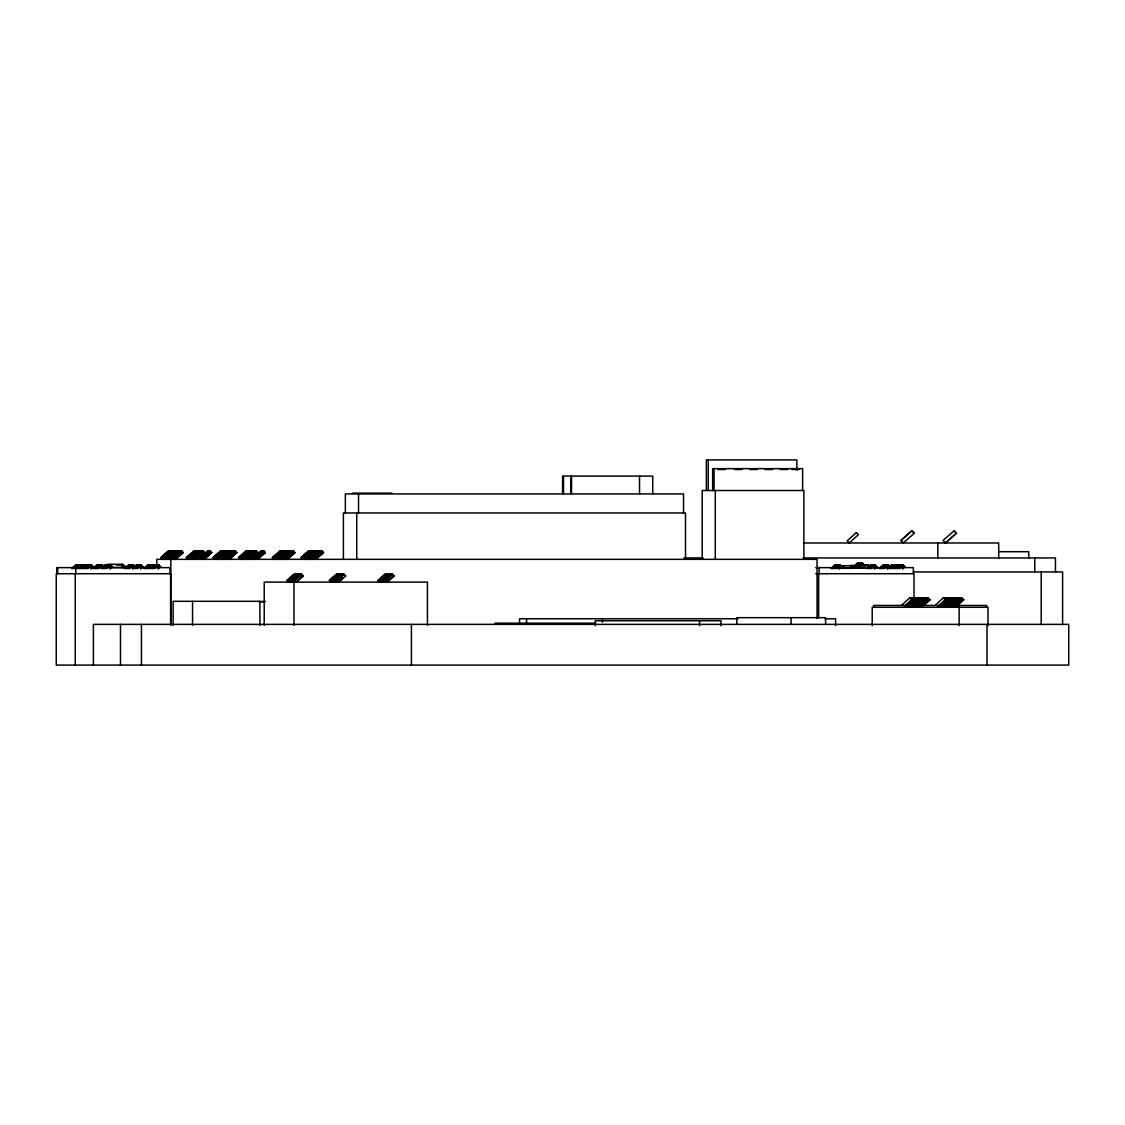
<?xml version="1.0" encoding="UTF-8"?>
<svg xmlns="http://www.w3.org/2000/svg" width="1125" height="1125" viewBox="0 0 1125 1125"><rect width="100%" height="100%" fill="white"/><g stroke="black" fill="none" stroke-linecap="round" stroke-linejoin="round"><path stroke-width="1.5" d="M851.597 568.167L851.625 565.509L852.131 568.167L850.247 565.509L871.523 565.509M901.589 605.292L909.689 597.797L928.42 597.797L930.108 599.78L923.161 606.206M904.444 606.206L911.391 599.78L930.108 599.78M906.511 606.206L913.486 599.78L911.756 597.797M908.592 606.206L915.539 599.78L913.838 597.797M910.645 606.206L917.606 599.78L915.905 597.797M912.727 606.206L919.673 599.78L917.972 597.797M914.794 606.206L921.769 599.78L920.053 597.797M916.889 606.206L923.864 599.78L922.134 597.797M918.984 606.206L925.973 599.78L924.23 597.797M921.094 606.206L928.041 599.78L926.339 597.797M935.241 605.292L943.355 597.797L962.072 597.797L963.759 599.78L956.812 606.206M938.095 606.206L945.042 599.78L963.759 599.78M940.162 606.206L947.137 599.78L945.408 597.797M942.244 606.206L949.191 599.78L947.489 597.797M944.311 606.206L951.258 599.78L949.556 597.797M946.378 606.206L953.339 599.78L951.638 597.797M948.445 606.206L955.42 599.78L953.705 597.797M950.541 606.206L957.516 599.78L955.8 597.797M952.636 606.206L959.625 599.78L957.881 597.797M954.745 606.206L961.692 599.78L959.991 597.797M71.761 568.462L75.628 565.031L80.873 565.031L77.006 568.462M72.042 568.462L75.909 565.031M72.323 568.462L76.191 565.031M72.605 568.462L76.472 565.031M72.886 568.462L77.048 565.031M73.463 568.462L77.33 565.031M73.744 568.462L77.611 565.031M74.011 568.462L77.892 565.031M74.306 568.462L78.328 565.031M74.742 568.462L78.609 565.031M75.023 568.462L79.172 565.031M75.586 568.462L79.467 565.031M75.881 568.462L79.748 565.031M76.162 568.462L80.03 565.031M76.43 568.462L80.592 565.031M77.991 568.462L81.872 565.031L91.856 565.031L87.694 568.462M78.272 568.462L82.153 565.031M78.553 568.462L82.716 565.031M79.13 568.462L82.997 565.031M79.411 568.462L83.278 565.031M79.692 568.462L83.573 565.031M79.973 568.462L84.136 565.031M80.536 568.462L84.417 565.031M80.691 568.462L84.853 565.031M81.253 568.462L85.134 565.031M81.548 568.462L85.416 565.031M81.83 568.462L85.697 565.031M82.111 568.462L86.259 565.031M82.673 568.462L86.611 565.031M82.955 568.462L86.892 565.031M83.306 568.462L87.173 565.031M83.587 568.462L87.455 565.031M83.869 568.462L88.031 565.031M84.445 568.462L88.312 565.031M84.727 568.462L88.594 565.031M84.994 568.462L88.875 565.031M85.289 568.462L89.311 565.031M85.725 568.462L89.592 565.031M86.006 568.462L89.873 565.031M86.287 568.462L90.45 565.031M86.864 568.462L90.731 565.031L92.348 566.845M87.145 568.462L91.013 565.031L92.63 566.845M87.427 568.462L91.294 565.031L92.911 566.845M90.886 569.138L93.473 566.845L91.575 565.031M92.981 568.462L96.848 565.031L102.094 565.031L103.697 566.845M93.248 568.462L97.13 565.031M93.544 568.462L97.411 565.031M93.825 568.462L97.692 565.031M94.106 568.462L98.269 565.031M94.669 568.462L98.55 565.031M94.95 568.462L98.817 565.031M95.231 568.462L99.113 565.031M95.513 568.462L99.548 565.031M95.948 568.462L99.83 565.031M96.23 568.462L100.111 565.031M96.525 568.462L100.673 565.031M97.088 568.462L100.955 565.031L102.853 566.845M97.369 568.462L101.25 565.031M97.65 568.462L101.517 565.031L103.134 566.845M97.931 568.462L102.094 565.031M101.405 567.633L104.119 565.467M101.939 567.633L104.386 565.467M102.206 567.633L104.667 565.467M101.784 568.462L105.652 565.031L110.897 565.031L112.514 566.845L109.941 569.138M102.066 568.462L105.947 565.031M102.347 568.462L106.228 565.031M102.642 568.462L106.509 565.031M102.923 568.462L107.072 565.031M103.486 568.462L107.353 565.031M103.767 568.462L107.634 565.031M104.048 568.462L107.916 565.031M104.33 568.462L108.352 565.031M104.766 568.462L108.633 565.031M105.047 568.462L109.209 565.031M105.342 568.462L109.491 565.031M105.905 568.462L109.772 565.031L111.389 566.845M106.186 568.462L110.053 565.031L111.952 566.845M106.467 568.462L110.616 565.031L112.233 566.845M106.748 568.462L110.897 565.031M124.566 568.462L128.433 565.031L133.678 565.031L135.295 566.845L132.834 565.031L128.686 568.462M124.847 568.462L128.714 565.031M125.128 568.462L129.291 565.031M125.705 568.462L129.572 565.031M125.986 568.462L129.853 565.031M126.267 568.462L130.134 565.031M126.548 568.462L130.697 565.031M127.111 568.462L130.978 565.031M127.266 568.462L131.414 565.031M127.828 568.462L131.709 565.031M128.109 568.462L131.991 565.031M128.405 568.462L132.272 565.031L133.889 566.845M129.248 568.462L133.116 565.031L134.733 566.845M129.53 568.462L133.397 565.031L135.014 566.845M129.811 568.462L133.678 565.031M134.184 567.323L137.053 565.031M132.722 569.138L137.334 565.031M135.042 567.323L137.616 565.031M134.03 568.462L137.897 565.031M134.311 568.462L138.459 565.031M134.873 568.462L138.741 565.031M135.028 568.462L139.177 565.031M135.591 568.462L139.458 565.031M135.872 568.462L139.753 565.031M136.167 568.462L140.034 565.031M136.448 568.462L140.597 565.031L142.214 566.845M137.011 568.462L140.878 565.031L142.495 566.845M137.292 568.462L141.159 565.031L142.777 566.845M137.573 568.462L141.441 565.031L143.058 566.845L140.484 569.138M143.761 568.462L147.628 565.031L152.873 565.031L149.006 568.462M144.042 568.462L147.909 565.031M144.323 568.462L148.205 565.031M144.619 568.462L148.486 565.031M144.9 568.462L149.048 565.031M145.463 568.462L149.33 565.031M145.744 568.462L149.611 565.031M146.025 568.462L149.892 565.031M146.306 568.462L150.328 565.031M146.742 568.462L150.609 565.031M147.023 568.462L151.186 565.031M147.6 568.462L151.467 565.031M147.881 568.462L151.748 565.031M148.162 568.462L152.03 565.031M148.444 568.462L152.592 565.031M160.903 557.564L168.441 550.856L178.172 550.856L170.62 557.564L160.903 557.564L162.478 559.336M168.722 550.856L161.17 557.564L162.745 559.336M169.003 550.856L161.452 557.564L163.027 559.336M169.552 550.856L161.733 557.564L163.308 559.336M149.836 568.462L153.984 565.031M162.281 557.564L169.833 550.856M150.398 568.462L154.28 565.031M170.1 550.856L162.562 557.564L164.137 559.336M150.694 568.462L154.561 565.031M170.662 550.856L162.83 557.564L164.405 559.336M150.975 568.462L154.842 565.031M170.93 550.856L163.378 557.564L165.108 559.336M151.256 568.462L155.405 565.031M163.533 557.564L171.352 550.856M151.819 568.462L155.686 565.031M171.633 550.856L164.081 557.564L165.67 559.336M152.1 568.462L155.967 565.031M171.914 550.856L164.362 557.564L165.938 559.336M152.381 568.462L156.403 565.031M172.195 550.856L164.644 557.564L166.219 559.336M152.817 568.462L156.684 565.031M172.744 550.856L164.911 557.564L166.5 559.336M153.098 568.462L156.98 565.031M173.053 550.856L165.459 557.564L167.316 559.336M153.394 568.462L157.542 565.031M173.334 550.856L165.741 557.564L167.639 559.336M153.956 568.462L157.823 565.031M166.022 557.564L173.616 550.856M154.238 568.462L158.105 565.031L159.722 566.845M174.164 550.856L166.345 557.564L167.92 559.336M154.519 568.462L158.386 565.031L160.003 566.845M174.445 550.856L166.894 557.564L168.469 559.336M154.8 568.462L158.948 565.031L160.566 566.845L157.992 569.138M174.713 550.856L167.175 557.564L168.75 559.336M174.994 550.856L167.442 557.564L169.017 559.336M168.145 557.564L175.697 550.856L167.709 557.564L169.298 559.336M176.245 550.856L168.412 557.564L170.002 559.336M176.527 550.856L168.975 557.564L170.55 559.336M176.808 550.856L169.256 557.564L170.831 559.336L170.859 625.219M177.356 550.856L169.523 557.564L171.38 559.336M177.623 550.856L170.072 557.564L171.647 559.336M177.905 550.856L170.353 557.564L171.928 559.336M173.194 559.336L171.619 557.564L179.438 550.856M179.719 550.856L172.167 557.564L173.742 559.336M180 550.856L172.448 557.564L174.023 559.336M173.278 557.564L180.816 550.856L182.672 552.628L176.386 558.225M181.097 550.856L173.545 557.564L175.12 559.336M174.094 557.564L181.645 550.856L183.22 552.628L175.669 559.336L174.094 557.564L171.619 557.564M177.792 555.989L181.575 552.628L183.22 552.628M181.856 552.628L174.305 559.336L172.716 557.564L180.548 550.856L182.123 552.628M175.838 558.225L182.405 552.628M186.356 557.564L193.894 550.856L202.964 550.856L204.539 552.628L196.988 559.336L195.413 557.564L186.356 557.564L187.931 559.336M194.175 550.856L186.623 557.564L188.198 559.336M194.456 550.856L186.905 557.564L188.48 559.336M195.005 550.856L187.186 557.564L188.761 559.336M195.286 550.856L187.734 557.564L189.309 559.336M195.553 550.856L188.016 557.564L189.858 559.336M188.283 557.564L195.834 550.856M196.383 550.856L188.564 557.564L190.139 559.336M196.537 550.856L188.986 557.564L190.561 559.336M197.086 550.856L189.253 557.564L191.123 559.336M197.367 550.856L189.816 557.564L191.391 559.336M197.648 550.856L190.097 557.564L191.672 559.336M198.197 550.856L190.294 557.564L191.953 559.336M190.645 557.564L198.464 550.856M191.123 557.564L198.745 550.856M199.223 550.856L191.405 557.564L192.98 559.336M199.505 550.856L191.953 557.564L193.528 559.336M199.772 550.856L192.22 557.564L193.809 559.336M200.053 550.856L192.502 557.564L194.077 559.336M200.475 550.856L192.783 557.564L194.498 559.336M200.756 550.856L193.205 557.564L194.78 559.336M201.305 550.856L193.472 557.564L195.061 559.336M201.586 550.856L194.034 557.564L195.609 559.336L203.161 552.628L204.539 552.628M201.853 550.856L194.316 557.564L195.891 559.336M202.402 550.856L194.583 557.564L196.439 559.336M195.131 557.564L202.683 550.856L204.258 552.628L197.691 558.225M195.413 557.564L202.964 550.856M199.111 555.989L202.88 552.628M197.142 558.225L203.442 552.628M197.423 558.225L203.709 552.628M200.123 557.564L207.675 550.856L210.15 550.856L211.725 552.628L204.187 559.336L202.598 557.564L200.123 557.564L201.698 559.336M207.942 550.856L200.391 557.564L201.98 559.336M208.223 550.856L200.672 557.564L202.247 559.336M208.772 550.856L200.953 557.564L202.528 559.336M209.053 550.856L201.234 557.564L202.809 559.336M201.783 557.564L209.334 550.856M209.602 550.856L202.05 557.564L203.625 559.336L211.177 552.628M210.15 550.856L202.331 557.564L203.906 559.336L211.458 552.628L209.869 550.856M203.78 558.225L206.311 555.989M204.061 558.225L210.628 552.628M204.609 558.225L211.725 552.628M214.608 559.336L213.019 557.564L220.57 550.856L225.689 550.856L217.87 557.564L219.445 559.336M221.119 550.856L213.3 557.564L214.875 559.336M221.4 550.856L213.581 557.564L215.156 559.336M221.681 550.856L214.13 557.564L215.705 559.336M221.963 550.856L214.411 557.564L215.986 559.336M222.511 550.856L214.678 557.564L216.267 559.336M215.227 557.564L222.778 550.856M223.2 550.856L215.508 557.564L217.083 559.336M223.481 550.856L215.93 557.564L217.505 559.336M223.763 550.856L216.211 557.564L218.067 559.336M216.492 557.564L224.044 550.856M224.592 550.856L216.759 557.564L218.348 559.336M224.859 550.856L217.322 557.564L218.897 559.336M225.141 550.856L217.589 557.564L219.164 559.336M221.203 559.336L219.628 557.564L227.447 550.856M227.728 550.856L220.177 557.564L221.766 559.336M228.009 550.856L220.458 557.564L222.033 559.336M228.291 550.856L220.739 557.564L222.314 559.336M228.839 550.856L221.006 557.564L222.595 559.336M229.106 550.856L221.555 557.564L223.411 559.336M229.388 550.856L221.836 557.564L223.692 559.336L222.258 557.564L229.809 550.856M230.091 550.856L222.539 557.564L224.114 559.336M230.639 550.856L222.806 557.564L224.662 559.336M223.369 557.564L230.92 550.856M231.188 550.856L223.65 557.564L225.225 559.336M231.469 550.856L223.917 557.564L225.492 559.336M232.017 550.856L224.198 557.564L225.773 559.336M219.628 557.564L224.747 557.564L232.298 550.856L227.18 550.856M226.828 559.336L225.239 557.564L233.072 550.856M233.353 550.856L225.787 557.564L227.377 559.336M233.62 550.856L226.069 557.564L227.658 559.336M234.183 550.856L226.35 557.564L227.939 559.336M234.45 550.856L226.898 557.564L228.487 559.336M227.447 557.564L234.998 550.856L236.855 552.628L229.303 559.336L227.728 557.564L225.239 557.564M227.728 557.564L235.28 550.856L232.791 550.856M231.708 555.989L235.477 552.628M229.458 558.225L236.025 552.628M230.006 558.225L236.306 552.628L234.731 550.856L227.18 557.564L229.036 559.336M230.287 558.225L236.573 552.628M240.075 559.336L238.5 557.564L246.052 550.856L251.17 550.856M246.319 550.856L238.781 557.564L240.638 559.336M239.048 557.564L246.881 550.856M247.162 550.856L239.611 557.564L241.186 559.336M247.43 550.856L239.892 557.564L241.467 559.336M247.711 550.856L240.159 557.564L241.734 559.336M248.259 550.856L240.441 557.564L242.016 559.336M248.527 550.856L240.989 557.564L242.719 559.336M241.13 557.564L248.962 550.856M249.244 550.856L241.678 557.564L243.267 559.336M249.511 550.856L241.959 557.564L243.548 559.336M249.792 550.856L242.241 557.564L243.816 559.336M250.341 550.856L242.522 557.564L244.378 559.336M250.622 550.856L243.07 557.564L244.645 559.336M250.889 550.856L243.337 557.564L244.927 559.336M238.5 557.564L243.619 557.564L251.381 550.856L256.5 550.856L258.075 552.628L250.523 559.336L248.948 557.564L243.83 557.564L245.405 559.336M251.663 550.856L244.111 557.564L245.967 559.336M244.378 557.564L251.944 550.856M252.492 550.856L244.659 557.564L246.248 559.336M252.773 550.856L245.222 557.564L246.797 559.336M253.041 550.856L245.489 557.564L247.064 559.336M253.589 550.856L245.77 557.564L247.345 559.336M253.87 550.856L246.038 557.564L247.627 559.336M246.473 557.564L254.292 550.856M254.573 550.856L247.022 557.564L248.597 559.336M254.855 550.856L247.303 557.564L248.878 559.336M255.122 550.856L247.57 557.564L249.159 559.336M255.67 550.856L247.852 557.564L249.708 559.336L257.527 552.628L255.952 550.856L248.4 557.564L249.975 559.336M248.948 557.564L256.5 550.856M254.18 554.864L256.697 552.628M250.692 558.225L258.075 552.628M253.758 557.564L261.295 550.856L263.784 550.856L265.359 552.628L257.808 559.336L256.233 557.564L253.758 557.564L255.333 559.336M261.577 550.856L254.025 557.564L255.6 559.336M261.858 550.856L254.306 557.564L255.881 559.336M262.406 550.856L254.573 557.564L256.163 559.336M263.236 550.856L255.684 557.564L257.541 559.336L265.092 552.628L263.236 550.856M255.952 557.564L263.784 550.856M259.931 555.989L263.714 552.628L265.359 552.628M257.695 558.225L264.262 552.628L262.688 550.856L255.136 557.564L256.711 559.336M258.244 558.225L264.53 552.628L262.955 550.856L255.403 557.564L256.992 559.336M258.525 558.225L264.811 552.628M273.98 559.336L272.405 557.564L279.956 550.856L285.075 550.856M280.223 550.856L272.686 557.564L274.261 559.336M280.505 550.856L272.953 557.564L274.542 559.336M281.067 550.856L273.234 557.564L275.091 559.336M281.334 550.856L273.797 557.564L275.372 559.336M281.616 550.856L274.064 557.564L275.639 559.336M282.164 550.856L274.345 557.564L275.92 559.336M282.431 550.856L274.894 557.564L276.623 559.336M275.034 557.564L282.867 550.856M283.148 550.856L275.583 557.564L277.172 559.336M283.416 550.856L275.864 557.564L277.453 559.336M283.697 550.856L276.145 557.564L277.72 559.336M284.245 550.856L276.427 557.564L278.002 559.336M276.975 557.564L284.527 550.856M284.794 550.856L277.242 557.564L278.831 559.336M272.405 557.564L277.523 557.564L285.286 550.856L290.405 550.856L282.853 557.564L277.734 557.564L279.309 559.336M285.567 550.856L278.016 557.564L279.591 559.336M285.848 550.856L278.283 557.564L279.872 559.336M286.397 550.856L278.564 557.564L280.42 559.336M286.678 550.856L279.127 557.564L280.702 559.336M286.945 550.856L279.394 557.564L280.969 559.336M287.227 550.856L279.675 557.564L281.25 559.336M287.775 550.856L279.942 557.564L281.531 559.336M280.378 557.564L287.916 550.856M280.645 557.564L288.478 550.856M288.759 550.856L281.208 557.564L282.783 559.336M289.027 550.856L281.475 557.564L283.064 559.336M289.308 550.856L281.756 557.564L283.331 559.336M289.856 550.856L282.038 557.564L283.613 559.336M282.572 557.564L290.123 550.856M283.402 557.564L290.953 550.856L293.428 550.856L295.003 552.628L287.466 559.336L285.891 557.564L283.402 557.564L284.977 559.336M291.22 550.856L283.683 557.564L285.258 559.336M291.502 550.856L283.95 557.564L285.539 559.336M291.783 550.856L284.231 557.564L285.806 559.336M292.331 550.856L284.512 557.564L286.369 559.336M292.613 550.856L285.061 557.564L286.636 559.336M292.88 550.856L285.328 557.564L286.917 559.336L294.455 552.628M293.428 550.856L285.609 557.564L287.184 559.336L294.736 552.628L293.161 550.856M287.072 558.225L289.589 555.989M287.339 558.225L293.906 552.628M287.902 558.225L295.003 552.628M302.611 559.336L301.036 557.564L308.587 550.856L313.706 550.856M308.869 550.856L301.317 557.564L302.892 559.336M309.15 550.856L301.584 557.564L303.173 559.336M309.417 550.856L301.866 557.564L303.455 559.336M309.98 550.856L302.147 557.564L303.722 559.336M310.247 550.856L302.695 557.564L304.552 559.336M302.977 557.564L310.528 550.856M311.077 550.856L303.244 557.564L304.833 559.336M311.217 550.856L303.68 557.564L305.255 559.336M311.78 550.856L303.947 557.564L305.803 559.336M312.061 550.856L304.509 557.564L306.084 559.336M312.328 550.856L304.777 557.564L306.366 559.336M312.609 550.856L305.058 557.564L306.633 559.336M313.158 550.856L305.339 557.564L306.914 559.336M313.425 550.856L305.873 557.564L307.462 559.336M301.036 557.564L306.155 557.564L313.917 550.856L319.036 550.856L311.484 557.564L306.38 557.564M314.198 550.856L306.647 557.564L308.222 559.336M314.48 550.856L306.928 557.564L308.503 559.336M314.747 550.856L307.195 557.564L308.784 559.336M315.309 550.856L307.477 557.564L309.066 559.336M315.577 550.856L308.025 557.564L309.881 559.336M308.306 557.564L315.858 550.856M316.125 550.856L308.573 557.564L310.163 559.336M316.561 550.856L308.855 557.564L310.43 559.336M316.828 550.856L309.277 557.564L311.133 559.336M317.391 550.856L309.558 557.564L311.414 559.336M317.658 550.856L310.106 557.564L311.695 559.336M317.939 550.856L310.387 557.564L311.962 559.336M318.488 550.856L310.669 557.564L312.244 559.336M318.769 550.856L311.217 557.564L312.792 559.336M311.906 557.564L319.458 550.856L321.933 550.856L323.522 552.628L315.97 559.336L314.395 557.564L311.906 557.564L313.481 559.336M286.875 580.472L293.78 574.341L301.866 574.341L303.3 575.972L296.409 582.103L294.975 580.472L286.875 580.472L288.323 582.103M319.725 550.856L312.188 557.564L313.762 559.336M320.006 550.856L312.455 557.564L314.044 559.336M294.216 574.341L287.311 580.472L288.759 582.103M320.569 550.856L312.736 557.564L314.311 559.336M294.666 574.341L287.761 580.472L289.209 582.103M313.298 557.564L320.836 550.856M295.102 574.341L288.211 580.472L289.645 582.103M321.117 550.856L313.566 557.564L315.141 559.336M288.647 580.472L295.552 574.341M314.395 557.564L321.933 550.856M295.988 574.341L289.097 580.472L290.531 582.103M296.423 574.341L289.533 580.472L290.981 582.103M296.873 574.341L289.969 580.472L291.417 582.103M290.405 580.472L297.309 574.341L290.419 580.472L291.853 582.103M292.289 582.103L290.855 580.472L297.886 574.341M318.361 555.989L322.144 552.628M298.336 574.341L291.431 580.472L292.88 582.103M316.406 558.225L322.692 552.628M298.786 574.341L291.881 580.472L293.33 582.103M316.673 558.225L322.959 552.628L321.384 550.856M299.222 574.341L292.317 580.472L293.766 582.103M299.672 574.341L292.767 580.472L294.216 582.103M293.217 580.472L300.108 574.341M300.544 574.341L293.653 580.472L295.087 582.103M294.975 580.472L301.866 574.341M297.113 581.077L302.864 575.972L301.416 574.341L294.525 580.472L295.973 582.103M336.544 574.341L329.653 580.472L331.087 582.103M336.994 574.341L330.089 580.472L331.537 582.103M337.43 574.341L330.539 580.472L331.988 582.103M337.88 574.341L330.975 580.472L332.423 582.103M331.425 580.472L338.316 574.341M338.766 574.341L331.861 580.472L333.309 582.103M339.202 574.341L332.297 580.472L333.745 582.103M339.637 574.341L332.733 580.472L334.181 582.103M340.228 574.341L333.183 580.472L334.617 582.103L333.323 580.472M340.664 574.341L333.759 580.472L335.208 582.103M341.114 574.341L334.209 580.472L335.658 582.103M341.55 574.341L334.659 580.472L336.094 582.103M342 574.341L335.095 580.472L336.544 582.103M342.436 574.341L335.545 580.472L336.98 582.103M342.872 574.341L335.981 580.472L337.43 582.103M343.322 574.341L336.417 580.472L337.866 582.103M337.303 580.472L344.194 574.341L345.642 575.972L338.738 582.103L337.303 580.472L329.203 580.472L336.108 574.341L344.194 574.341M339.005 581.077L342.464 578.011M339.441 581.077L342.9 578.011M377.817 580.472L384.708 574.341L392.808 574.341L394.242 575.972L387.352 582.103L385.917 580.472L377.817 580.472L379.266 582.103M385.158 574.341L378.253 580.472L379.702 582.103M378.703 580.472L385.608 574.341M386.044 574.341L379.139 580.472L380.587 582.103M386.494 574.341L379.589 580.472L381.037 582.103M386.93 574.341L380.039 580.472L381.473 582.103M387.366 574.341L380.475 580.472L381.909 582.103M380.911 580.472L387.802 574.341M381.347 580.472L388.237 574.341L381.361 580.472L382.795 582.103M388.828 574.341L381.797 580.472L383.372 582.103M389.278 574.341L382.373 580.472L383.822 582.103M389.714 574.341L382.809 580.472L384.272 582.103M390.164 574.341L383.259 580.472L384.708 582.103M390.614 574.341L383.709 580.472L385.158 582.103M391.05 574.341L384.145 580.472L385.594 582.103M391.486 574.341L384.595 580.472L386.03 582.103M391.922 574.341L385.031 580.472L386.466 582.103M385.467 580.472L392.372 574.341L393.806 575.972L388.055 581.077M385.917 580.472L392.808 574.341M387.183 581.077L389.475 579.038M387.619 581.077L389.925 579.038M831.038 568.462L834.905 565.031L840.15 565.031L841.767 566.845L839.18 569.138M831.319 568.462L835.186 565.031M831.6 568.462L835.467 565.031M831.881 568.462L836.044 565.031M832.444 568.462L836.325 565.031M832.739 568.462L836.606 565.031M833.006 568.462L836.888 565.031M833.287 568.462L837.45 565.031M833.737 568.462L837.605 565.031M834.019 568.462L838.167 565.031M834.581 568.462L838.448 565.031M834.862 568.462L838.744 565.031L840.361 566.845M835.144 568.462L839.025 565.031L840.642 566.845M835.439 568.462L839.587 565.031L841.205 566.845M835.988 568.462L839.869 565.031L841.486 566.845M836.283 568.462L840.15 565.031M853.341 566.648L857.489 563.203M853.889 566.648L857.77 563.203M854.184 566.648L858.052 563.203M854.466 566.648L858.333 563.203M854.747 566.648L858.909 563.203M855.309 566.648L859.177 563.203M855.591 566.648L859.472 563.203M855.872 566.648L859.908 563.203M856.308 566.648L860.189 563.203M856.589 566.648L860.47 563.203M856.884 566.648L861.033 563.203M857.447 566.648L861.314 563.203L862.931 565.031M857.728 566.648L861.609 563.203L863.494 565.031M858.009 566.648L861.877 563.203M858.291 566.648L862.453 563.203L864.056 565.031L862.369 565.031M866.981 568.462L870.848 565.031L875.25 565.031L876.867 566.845L874.294 569.138M867.263 568.462L871.13 565.031M867.544 568.462L871.425 565.031M867.839 568.462L871.988 565.031M868.402 568.462L872.269 565.031M868.683 568.462L872.55 565.031M868.964 568.462L872.831 565.031M869.245 568.462L873.394 565.031M869.681 568.462L873.548 565.031M869.962 568.462L874.125 565.031L876.867 566.845M870.539 568.462L874.406 565.031L876.023 566.845M870.82 568.462L874.688 565.031L876.305 566.845M871.102 568.462L874.969 565.031L876.586 566.845M871.383 568.462L875.25 565.031M879.202 568.462L883.069 565.031L888.314 565.031L889.931 566.845M879.483 568.462L883.645 565.031M880.045 568.462L883.927 565.031M880.341 568.462L884.208 565.031M880.622 568.462L884.489 565.031M880.903 568.462L885.052 565.031M881.466 568.462L885.333 565.031M881.747 568.462L885.769 565.031M882.183 568.462L886.05 565.031M882.464 568.462L886.345 565.031M882.745 568.462L886.627 565.031M883.041 568.462L887.189 565.031L888.806 566.845M883.603 568.462L887.47 565.031L889.087 566.845M883.884 568.462L887.752 565.031L889.369 566.845M884.166 568.462L888.033 565.031L889.65 566.845M884.447 568.462L888.314 565.031M887.498 568.462L891.366 565.031L896.611 565.031L898.214 566.845M887.766 568.462L891.647 565.031M887.358 569.138L891.928 565.031M888.342 568.462L892.491 565.031M888.905 568.462L892.786 565.031M889.186 568.462L893.067 565.031M889.467 568.462L893.348 565.031M889.748 568.462L893.911 565.031M890.198 568.462L894.066 565.031M890.466 568.462L894.628 565.031M891.042 568.462L894.909 565.031M891.323 568.462L895.191 565.031L896.808 566.845M891.605 568.462L895.486 565.031L897.37 566.845M891.886 568.462L896.034 565.031L897.652 566.845M892.448 568.462L896.33 565.031L897.947 566.845M892.73 568.462L896.611 565.031M894.122 568.462L897.989 565.031L903.234 565.031L904.852 566.845L902.278 569.138M894.403 568.462L898.284 565.031M894.684 568.462L898.847 565.031M895.261 568.462L899.128 565.031M895.542 568.462L899.409 565.031M895.823 568.462L899.691 565.031M896.105 568.462L900.267 565.031M896.667 568.462L900.534 565.031M896.822 568.462L900.97 565.031M897.384 568.462L901.266 565.031M897.68 568.462L901.547 565.031M897.961 568.462L901.828 565.031L903.445 566.845M898.242 568.462L902.109 565.031L903.727 566.845M898.523 568.462L902.672 565.031M899.086 568.462L902.953 565.031L904.57 566.845M899.367 568.462L903.234 565.031M911.869 530.719L900.9 540.408L903.248 542.981L914.287 533.292L911.869 530.719L901.097 540.408L903.375 542.981M717.806 469.491L725.386 469.491M734.386 469.491L741.966 469.491M749.939 469.491L757.519 469.491M765.056 469.491L772.636 469.491M780.159 469.491L787.739 469.491M791.719 469.491L799.298 469.491M352.589 493.144L391.767 493.144M803.447 542.981L998.705 542.981L998.705 558.309M179.156 550.856L181.645 550.856M998.705 551.7L1028.756 551.7L1028.756 558.45M235.758 552.628L236.855 552.628M323.522 552.628L314.873 559.336L313.017 557.564M213.019 557.564L218.138 557.564L219.713 559.336M683.902 557.958L703.195 557.958M803.194 557.958L1055.447 557.958L1055.447 571.95M857.208 563.203L862.453 563.203M107.438 564.272L123.131 564.272L123.131 567.506M116.128 565.031L121.373 565.031M136.195 565.031L141.441 565.031M153.703 565.031L158.948 565.031M864.352 565.031L867.909 565.031L869.527 566.845M103.852 565.467L106.27 565.467M121.95 565.467L123.553 565.467M106.116 565.706L99.127 565.706L99.127 568.322M121.627 565.706L125.114 565.706M865.223 565.706L842.513 565.706L842.513 568.322M91.772 566.845L93.473 566.845M110.827 566.845L112.514 566.845M141.075 566.845L143.058 566.845M159.159 566.845L160.566 566.845M841.767 566.845L839.306 565.031M904.008 566.845L904.852 566.845M124.284 567.197L125.086 567.197L123.286 565.467M99.155 567.506L104.414 567.506M111.347 567.506L126.928 567.506M815.723 567.633L913.373 567.633L913.373 573.722M845.297 568.167L869.625 568.167M875.123 568.167L878.555 568.167M92.067 568.322L99.394 568.322M835.439 568.322L852.764 568.322M913.289 571.95L1062.605 571.95L1062.605 624.67M815.723 573.722L913.992 573.722L913.992 598.317M301.992 575.972L303.3 575.972M344.756 575.972L345.642 575.972M393.37 575.972L394.242 575.972M258.567 601.495L265.556 601.495M259.088 601.748L264.305 601.748M737.761 618.764L519.525 618.764L519.525 623.855M825.061 618.764L835.608 618.764L835.608 625.542M494.972 623.166L595.617 623.166M953.972 530.719L956.32 533.292L945.337 542.981L956.447 533.292L954.169 530.719L943.059 540.408L945.534 542.981M911.812 530.719L914.091 533.292M902.391 565.031L904.289 566.845M873.83 565.031L875.447 566.845M867.614 565.031L869.245 566.845M867.333 565.031L868.95 566.845M867.052 565.031L868.669 566.845M866.897 565.031L868.514 566.845M862.158 563.203L863.789 565.031M323.241 552.628L321.666 550.856L313.847 557.564L315.422 559.336M314.114 557.564L315.689 559.336M311.484 557.564L313.073 559.336M310.936 557.564L312.511 559.336M309.009 557.564L310.584 559.336M307.758 557.564L309.333 559.336M306.155 557.564L307.955 559.336M305.606 557.564L307.181 559.336M303.525 557.564L305.1 559.336M302.428 557.564L304.003 559.336M282.853 557.564L284.428 559.336M282.305 557.564L284.161 559.336M280.927 557.564L282.502 559.336M280.223 557.564L281.953 559.336M277.523 557.564L279.098 559.336M276.694 557.564L278.55 559.336M275.316 557.564L276.891 559.336M274.613 557.564L276.188 559.336M254.855 557.564L256.444 559.336M246.741 557.564L248.316 559.336M246.319 557.564L248.048 559.336M244.941 557.564L246.516 559.336M243.619 557.564L245.194 559.336M241.411 557.564L242.986 559.336M240.708 557.564L242.283 559.336M239.33 557.564L240.905 559.336M226.631 557.564L228.206 559.336M225.52 557.564L227.095 559.336M224.747 557.564L226.322 559.336M224.466 557.564L226.041 559.336M223.087 557.564L224.944 559.336M221.288 557.564L222.862 559.336M219.895 557.564L221.484 559.336M217.041 557.564L218.616 559.336M215.663 557.564L217.237 559.336M214.959 557.564L216.816 559.336M213.848 557.564L215.437 559.336M202.134 550.856L203.991 552.628M201.502 557.564L203.358 559.336M193.753 557.564L195.342 559.336M191.672 557.564L193.261 559.336M190.842 557.564L192.698 559.336M190.561 557.564L192.15 559.336M188.831 557.564L190.406 559.336M187.453 557.564L189.042 559.336M172.997 557.564L174.853 559.336M171.886 557.564L173.461 559.336M170.62 557.564L172.209 559.336M168.694 557.564L170.269 559.336M167.991 557.564L169.72 559.336M166.613 557.564L168.202 559.336M165.192 557.564L166.767 559.336M163.8 557.564L165.389 559.336M163.111 557.564L164.686 559.336M162 557.564L163.856 559.336M158.667 565.031L160.284 566.845M140.316 565.031L141.933 566.845M132.553 565.031L134.17 566.845M101.798 565.031L103.43 566.845M345.192 575.972L343.758 574.341L336.853 580.472L338.302 582.103M302.428 575.972L300.98 574.341L294.089 580.472L295.538 582.103M290.995 580.472L292.444 582.103M943.355 597.797L945.042 599.78M909.689 597.797L911.391 599.78M1041.202 571.95L1041.202 624.67M1034.747 557.958L1034.747 571.95M988.003 625.669L988.003 607.289L872.212 607.289L872.212 625.669M987.005 624.375L987.005 665.086M986.583 607.289L986.583 605.433L873.619 605.433L873.619 607.289M959.147 607.289L959.147 625.669M958.387 605.433L958.387 607.289M937.828 542.981L937.828 558.309M844.031 565.706L844.031 568.322M825.595 624.22L825.595 617.681L736.805 617.681L736.805 624.22M819.155 567.633L819.155 573.722M818.62 573.722L818.62 617.653M817.059 618.286L817.059 559.336L156.825 559.336L156.825 564.539M803.883 559.336L803.883 490.514L702.197 490.514L702.197 559.336M802.631 490.514L802.631 468.633L712.645 468.633L712.645 490.514M796.88 470.109L796.88 459.914L706.359 459.914L706.359 490.514M791.044 617.681L791.044 624.22M720.984 625.725L720.984 620.747L595.28 620.747L595.28 625.725M715.289 490.514L715.289 559.336M714.038 468.633L714.038 490.514M708.286 459.914L708.286 490.514M699.553 620.747L699.553 625.725M685.505 559.336L685.505 512.958L343.406 512.958L343.406 559.336M683.55 512.958L683.55 493.931L345.347 493.931L345.347 512.958M652.739 493.65L652.739 476.086L562.584 476.086L562.584 493.65M639.534 476.086L639.534 493.65M602.466 618.764L602.466 622.153M571.556 476.086L571.556 493.65M570.783 476.086L570.783 493.65M563.527 476.086L563.527 493.65M526.57 618.764L526.57 623.855M427.43 625.373L427.43 582.103L264.22 582.103L264.22 625.373M411.427 624.375L411.427 665.086M358.523 493.931L358.523 512.958M356.738 512.958L356.738 559.336M293.977 582.103L293.977 625.373M259.903 625.416L259.903 601.312L173.138 601.312L173.138 625.416M192.544 601.312L192.544 625.416M170.606 624.684L170.606 573.722L56.25 573.722L56.25 665.086L1068.75 665.086L1068.75 624.375L93.403 624.375L93.403 665.086M170.002 573.722L170.002 567.633L56.855 567.633L56.855 573.722M141.455 624.375L141.455 665.086M122.105 564.272L122.105 567.506M120.488 624.375L120.488 665.086M75.783 567.633L75.783 573.722M75.248 573.722L75.248 665.086M57.656 567.633L57.656 573.722M181.378 550.856L173.827 557.564L175.402 559.336L182.953 552.628L181.364 550.856M256.219 550.856L248.667 557.564L250.256 559.336L257.808 552.628L256.219 550.856M856.406 532.603L847.167 540.802L849.108 542.981L858.333 534.783L856.406 532.603"/></g></svg>
